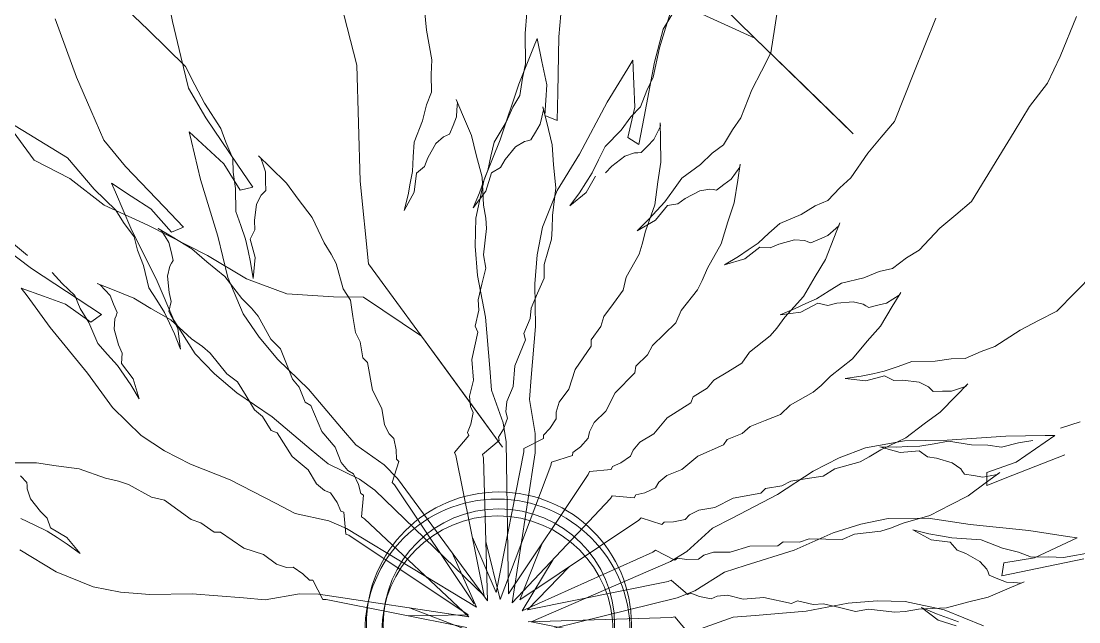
# Model space of a CAD drawing. Extents: x -454308 to 890911, y -14103 to 1343694.
# Drawn here: x 205894.068 to 205897.742, y 658704.798 to 658706.885 of the extents above; entities that cross this region are included whole.
import ezdxf

# ---------------------------------------------------------------- set-up
doc = ezdxf.new("R2010")
doc.units = 0
doc.header["$MEASUREMENT"] = 0
for name, color, linetype, lineweight in [('AR_Vegetacion', 105, 'Continuous', 5), ('textura', 250, 'Continuous', 13), ('Vegetacion_', 105, 'Continuous', 5)]:
    doc.layers.add(name, color=color, linetype=linetype, lineweight=lineweight)

# ---------------------------------------------------------------- blocks, each defined once
blk = doc.blocks.new('AGAVE AZUL')
at = {"layer": 'Vegetacion_', "color": 47}
for p, q in [((0.06805, 0.94731), (0.05267, 0.9957)), ((0.07722, 0.91357), (0.06805, 0.94731)), ((0.07877, 0.87865), (0.07722, 0.91357)), ((-0.06197, 0.85402), (-0.07298, 0.88698)), ((0.08414, 0.84432), (0.07877, 0.87865)), ((-0.05096, 0.82107), (-0.06197, 0.85402)), ((0.0895, 0.81), (0.08414, 0.84432)), ((-0.04117, 0.79178), (-0.05096, 0.82107)), ((0.09427, 0.77948), (0.0895, 0.81)), ((-0.03138, 0.76248), (-0.04117, 0.79178)), ((-0.2112, 0.75622), (-0.22728, 0.78259)), ((0.09904, 0.74897), (0.09427, 0.77948)), ((0.26178, 0.74623), (0.26395, 0.77704)), ((-0.03136, 0.73807), (-0.03138, 0.76248)), ((-0.19512, 0.72986), (-0.2112, 0.75622)), ((0.09499, 0.72489), (0.09904, 0.74897)), ((0.25961, 0.71543), (0.26178, 0.74623)), ((-0.03134, 0.71366), (-0.03136, 0.73807)), ((-0.18965, 0.70606), (-0.19512, 0.72986)), ((0.09094, 0.70081), (0.09499, 0.72489)), ((-0.02764, 0.67826), (-0.03134, 0.71366)), ((0.25029, 0.69286), (0.25961, 0.71543)), ((-0.3162, 0.70753), (-0.31024, 0.66939)), ((-0.18417, 0.68227), (-0.18965, 0.70606)), ((0.08868, 0.6653), (0.09094, 0.70081)), ((-0.30887, 0.67205), (-0.31824, 0.6946)), ((0.24097, 0.6703), (0.25029, 0.69286)), ((-0.17267, 0.64859), (-0.18417, 0.68227)), ((-0.03007, 0.66117), (-0.02764, 0.67826)), ((-0.29951, 0.64951), (-0.30887, 0.67205)), ((0.23083, 0.63618), (0.24097, 0.6703)), ((-0.31024, 0.66939), (-0.29284, 0.63303)), ((0.08344, 0.64885), (0.08868, 0.6653)), ((-0.03127, 0.64041), (-0.03007, 0.66117)), ((-0.28255, 0.61822), (-0.29951, 0.64951)), ((-0.17121, 0.63139), (-0.17267, 0.64859)), ((0.0788, 0.62859), (0.08344, 0.64885)), ((-0.03858, 0.62576), (-0.03127, 0.64041)), ((0.22205, 0.62132), (0.23083, 0.63618)), ((-0.29284, 0.63303), (-0.26044, 0.57558)), ((-0.16775, 0.61089), (-0.17121, 0.63139)), ((0.00292, 0.61113), (-0.0032, 0.62944)), ((-0.0032, 0.62944), (-0.00197, 0.62578)), ((0.06915, 0.61536), (0.0788, 0.62859)), ((0.35221, 0.61267), (0.36516, 0.63336)), ((-0.04466, 0.60745), (-0.03858, 0.62576)), ((-0.00197, 0.62578), (-0.00319, 0.61724)), ((-0.42166, 0.61579), (-0.39845, 0.58284)), ((-0.2951, 0.59752), (-0.31393, 0.61802)), ((-0.31393, 0.61802), (-0.31214, 0.60658)), ((-0.27825, 0.6015), (-0.28255, 0.61822)), ((-0.00319, 0.61724), (-0.0044, 0.60869)), ((0.0601, 0.59831), (0.06915, 0.61536)), ((0.213, 0.6026), (0.22205, 0.62132)), ((-0.1716, 0.59498), (-0.16775, 0.61089)), ((-0.0044, 0.60869), (-0.00927, 0.59892)), ((0.01148, 0.5855), (0.00292, 0.61113)), ((0.10524, 0.60927), (0.10262, 0.60105)), ((0.10763, 0.59402), (0.10465, 0.61309)), ((0.10465, 0.61309), (0.10524, 0.60927)), ((-0.31214, 0.60658), (-0.30499, 0.56081)), ((-0.27142, 0.58187), (-0.27825, 0.6015)), ((-0.12789, 0.58999), (-0.13794, 0.60647)), ((-0.13794, 0.60647), (-0.13593, 0.60317)), ((-0.13593, 0.60317), (-0.1352, 0.59457)), ((-0.05684, 0.58303), (-0.04466, 0.60745)), ((0.20065, 0.59186), (0.213, 0.6026)), ((0.35258, 0.60181), (0.34384, 0.59422)), ((0.34521, 0.57497), (0.35258, 0.60181)), ((-0.27628, 0.57701), (-0.2951, 0.59752)), ((-0.17344, 0.57577), (-0.1716, 0.59498)), ((-0.1352, 0.59457), (-0.13447, 0.58597)), ((-0.00927, 0.59892), (-0.01414, 0.58915)), ((0.04402, 0.57626), (0.0601, 0.59831)), ((0.10262, 0.60105), (0.1, 0.59282)), ((-0.11381, 0.56692), (-0.12789, 0.58999)), ((-0.0178, 0.58793), (-0.02146, 0.58671)), ((-0.01414, 0.58915), (-0.0178, 0.58793)), ((0.1, 0.59282), (0.09357, 0.58401)), ((0.1118, 0.56732), (0.10763, 0.59402)), ((0.18802, 0.57727), (0.20065, 0.59186)), ((0.34384, 0.59422), (0.30886, 0.56384)), ((0.3765, 0.59193), (0.34505, 0.53395)), ((-0.39845, 0.58284), (-0.35692, 0.5316)), ((-0.27256, 0.56553), (-0.27142, 0.58187)), ((-0.22863, 0.5679), (-0.24128, 0.58247)), ((-0.24128, 0.58247), (-0.23875, 0.57956)), ((-0.13447, 0.58597), (-0.13704, 0.57536)), ((-0.05926, 0.56594), (-0.05684, 0.58303)), ((-0.02146, 0.58671), (-0.03121, 0.57938)), ((0.01517, 0.56231), (0.01148, 0.5855)), ((0.09357, 0.58401), (0.08714, 0.57519)), ((0.23339, 0.56247), (0.23474, 0.58173)), ((0.23474, 0.58173), (0.23447, 0.57787)), ((0.32539, 0.56753), (0.33653, 0.58072)), ((-0.43125, 0.55986), (-0.44541, 0.57974)), ((-0.25948, 0.54447), (-0.27628, 0.57701)), ((-0.26044, 0.57558), (-0.24424, 0.54685)), ((-0.23875, 0.57956), (-0.2366, 0.5712)), ((-0.17986, 0.54925), (-0.17344, 0.57577)), ((-0.13704, 0.57536), (-0.13961, 0.56475)), ((-0.03121, 0.57938), (-0.04218, 0.5635)), ((0.03878, 0.55982), (0.04402, 0.57626)), ((0.07952, 0.57399), (0.06868, 0.56839)), ((0.08333, 0.57459), (0.07952, 0.57399)), ((0.08714, 0.57519), (0.08333, 0.57459)), ((0.16742, 0.55937), (0.18802, 0.57727)), ((0.23447, 0.57787), (0.23008, 0.57044)), ((0.33785, 0.54813), (0.34521, 0.57497)), ((-0.2366, 0.5712), (-0.23445, 0.56284)), ((-0.21091, 0.5475), (-0.22863, 0.5679)), ((0.06868, 0.56839), (0.05522, 0.55457)), ((0.11156, 0.54384), (0.1118, 0.56732)), ((0.23008, 0.57044), (0.22569, 0.56301)), ((0.31335, 0.55058), (0.32539, 0.56753)), ((-0.39476, 0.54745), (-0.41674, 0.56453)), ((-0.41674, 0.56453), (-0.41306, 0.55354)), ((-0.30499, 0.56081), (-0.29045, 0.49275)), ((-0.27117, 0.54628), (-0.27256, 0.56553)), ((-0.23445, 0.56284), (-0.23521, 0.55195)), ((-0.14619, 0.56073), (-0.15406, 0.55141)), ((-0.1429, 0.56274), (-0.14619, 0.56073)), ((-0.13961, 0.56475), (-0.1429, 0.56274)), ((-0.10505, 0.54513), (-0.11381, 0.56692)), ((-0.06168, 0.54884), (-0.05926, 0.56594)), ((-0.04218, 0.5635), (-0.04705, 0.55373)), ((0.02007, 0.53546), (0.01517, 0.56231)), ((0.22569, 0.56301), (0.21745, 0.55585)), ((0.23149, 0.53551), (0.23339, 0.56247)), ((0.30886, 0.56384), (0.25893, 0.51536)), ((-0.40773, 0.53314), (-0.43125, 0.55986)), ((-0.41306, 0.55354), (-0.39838, 0.5096)), ((-0.04705, 0.55373), (-0.0568, 0.54641)), ((0.03354, 0.54337), (0.03878, 0.55982)), ((0.05522, 0.55457), (0.04879, 0.54575)), ((0.15864, 0.54451), (0.16742, 0.55937)), ((0.21745, 0.55585), (0.20921, 0.54869)), ((-0.37278, 0.53037), (-0.39476, 0.54745)), ((-0.24424, 0.54685), (-0.25948, 0.54447)), ((-0.24424, 0.54685), (-0.24424, 0.54685)), ((-0.24424, 0.54685), (-0.24424, 0.54685)), ((-0.24424, 0.54685), (-0.24424, 0.54685)), ((-0.24424, 0.54685), (-0.24424, 0.54685)), ((-0.24424, 0.54685), (-0.24424, 0.54685)), ((-0.24424, 0.54685), (-0.24424, 0.54685)), ((-0.24424, 0.54685), (-0.24424, 0.54685)), ((-0.24424, 0.54685), (-0.24424, 0.54685)), ((-0.23521, 0.55195), (-0.23597, 0.54106)), ((-0.19863, 0.52748), (-0.21091, 0.5475)), ((-0.1784, 0.53204), (-0.17986, 0.54925)), ((-0.15406, 0.55141), (-0.16121, 0.53349)), ((-0.06533, 0.53541), (-0.06168, 0.54884)), ((0.20152, 0.54923), (0.1897, 0.54619)), ((0.20536, 0.54896), (0.20152, 0.54923)), ((0.20921, 0.54869), (0.20536, 0.54896)), ((0.29937, 0.54205), (0.31335, 0.55058)), ((0.3192, 0.51661), (0.33785, 0.54813)), ((-0.27308, 0.51906), (-0.27117, 0.54628)), ((-0.23597, 0.54106), (-0.23889, 0.53853)), ((-0.09427, 0.52005), (-0.10505, 0.54513)), ((-0.0568, 0.54641), (-0.06166, 0.52443)), ((0.02771, 0.53073), (0.03354, 0.54337)), ((0.03795, 0.54015), (0.02949, 0.51929)), ((0.04879, 0.54575), (0.03795, 0.54015)), ((0.11192, 0.51654), (0.11156, 0.54384)), ((0.14986, 0.52964), (0.15864, 0.54451)), ((0.1897, 0.54619), (0.17349, 0.53572)), ((0.28449, 0.52977), (0.29937, 0.54205)), ((-0.3998, 0.51781), (-0.40773, 0.53314)), ((-0.2418, 0.536), (-0.24801, 0.5255)), ((-0.23889, 0.53853), (-0.2418, 0.536)), ((-0.16121, 0.53349), (-0.16377, 0.52288)), ((-0.06898, 0.52199), (-0.06533, 0.53541)), ((0.01888, 0.5025), (0.02007, 0.53546)), ((0.17349, 0.53572), (0.16525, 0.52856)), ((0.22602, 0.51268), (0.23149, 0.53551)), ((0.34505, 0.53395), (0.32932, 0.50496)), ((-0.35079, 0.50108), (-0.37278, 0.53037)), ((-0.35692, 0.5316), (-0.33616, 0.50597)), ((-0.18382, 0.50455), (-0.19863, 0.52748)), ((-0.17695, 0.51484), (-0.1784, 0.53204)), ((0.02187, 0.5181), (0.02771, 0.53073)), ((0.14135, 0.51863), (0.14986, 0.52964)), ((0.16525, 0.52856), (0.15344, 0.52552)), ((0.2612, 0.51555), (0.28449, 0.52977)), ((0.32675, 0.50761), (0.3313, 0.52637)), ((0.3313, 0.52637), (0.33039, 0.52262)), ((0.4391, 0.5013), (0.45084, 0.52654)), ((0.45084, 0.52654), (0.44095, 0.5205)), ((0.45354, 0.49839), (0.47595, 0.52603)), ((-0.24801, 0.5255), (-0.25206, 0.50663)), ((-0.16377, 0.52288), (-0.17165, 0.51356)), ((-0.08807, 0.48766), (-0.09427, 0.52005)), ((-0.06166, 0.52443), (-0.07506, 0.50367)), ((-0.07506, 0.50367), (-0.06898, 0.52199)), ((-0.06166, 0.52443), (-0.06166, 0.52443)), ((0.02949, 0.51929), (0.01282, 0.50106)), ((0.02949, 0.51929), (0.02949, 0.51929)), ((0.15344, 0.52552), (0.14054, 0.50708)), ((0.33039, 0.52262), (0.32482, 0.51603)), ((0.44095, 0.5205), (0.4014, 0.49638)), ((-0.38876, 0.5002), (-0.3998, 0.51781)), ((-0.26878, 0.50235), (-0.27308, 0.51906)), ((-0.17751, 0.50094), (-0.17695, 0.51484)), ((-0.17165, 0.51356), (-0.17148, 0.49105)), ((0.01282, 0.50106), (0.02187, 0.5181)), ((0.10526, 0.48424), (0.11192, 0.51654)), ((0.13284, 0.50762), (0.14135, 0.51863)), ((0.22027, 0.48599), (0.22602, 0.51268)), ((0.25893, 0.51536), (0.22104, 0.48245)), ((0.25006, 0.50236), (0.2612, 0.51555)), ((0.32932, 0.50496), (0.3192, 0.51661)), ((0.32482, 0.51603), (0.31926, 0.50943)), ((0.47278, 0.5128), (0.4321, 0.46088)), ((-0.39838, 0.5096), (-0.3727, 0.44492)), ((-0.34393, 0.49614), (-0.35952, 0.50752)), ((-0.35952, 0.50752), (-0.3564, 0.50524)), ((-0.33616, 0.50597), (-0.35079, 0.50108)), ((-0.33616, 0.50597), (-0.33616, 0.50597)), ((-0.33616, 0.50597), (-0.33616, 0.50597)), ((-0.33616, 0.50597), (-0.33616, 0.50597)), ((-0.33616, 0.50597), (-0.33616, 0.50597)), ((-0.33616, 0.50597), (-0.33616, 0.50597)), ((-0.33616, 0.50597), (-0.33616, 0.50597)), ((-0.33616, 0.50597), (-0.33616, 0.50597)), ((-0.33616, 0.50597), (-0.33616, 0.50597)), ((-0.25206, 0.50663), (-0.25282, 0.49575)), ((0.12021, 0.49303), (0.13284, 0.50762)), ((0.14054, 0.50708), (0.12021, 0.49303)), ((0.14054, 0.50708), (0.14054, 0.50708)), ((0.31926, 0.50943), (0.30994, 0.50374)), ((0.32039, 0.48135), (0.32675, 0.50761)), ((-0.52272, 0.48762), (-0.54, 0.50486)), ((-0.38623, 0.48402), (-0.38876, 0.5002)), ((-0.3564, 0.50524), (-0.35244, 0.49757)), ((-0.26447, 0.48563), (-0.26878, 0.50235)), ((-0.17231, 0.47364), (-0.18382, 0.50455)), ((-0.17806, 0.48703), (-0.17751, 0.50094)), ((-0.07506, 0.50367), (-0.07506, 0.50367)), ((-0.07506, 0.50367), (-0.07506, 0.50367)), ((0.01282, 0.50106), (0.01282, 0.50106)), ((0.01282, 0.50106), (0.01282, 0.50106)), ((0.02012, 0.48663), (0.01888, 0.5025)), ((0.23893, 0.48917), (0.25006, 0.50236)), ((0.28097, 0.49885), (0.26324, 0.49122)), ((0.29312, 0.49987), (0.28097, 0.49885)), ((0.29687, 0.49896), (0.29312, 0.49987)), ((0.30062, 0.49806), (0.29687, 0.49896)), ((0.30994, 0.50374), (0.30062, 0.49806)), ((0.32932, 0.50496), (0.32932, 0.50496)), ((0.32932, 0.50496), (0.32932, 0.50496)), ((0.32932, 0.50496), (0.32932, 0.50496)), ((0.32932, 0.50496), (0.32932, 0.50496)), ((0.32932, 0.50496), (0.32932, 0.50496)), ((0.32932, 0.50496), (0.32932, 0.50496)), ((0.32932, 0.50496), (0.32932, 0.50496)), ((0.32932, 0.50496), (0.32932, 0.50496)), ((0.42736, 0.47606), (0.4391, 0.5013)), ((-0.35244, 0.49757), (-0.34848, 0.4899)), ((-0.3221, 0.48021), (-0.34393, 0.49614)), ((-0.29045, 0.49275), (-0.2827, 0.44316)), ((0.12021, 0.49303), (0.12021, 0.49303)), ((0.12021, 0.49303), (0.12021, 0.49303)), ((0.4014, 0.49638), (0.34409, 0.4569)), ((0.43974, 0.48802), (0.45354, 0.49839)), ((-0.49508, 0.4652), (-0.52272, 0.48762)), ((-0.34848, 0.4899), (-0.34679, 0.47912)), ((-0.26271, 0.47182), (-0.26447, 0.48563)), ((-0.25903, 0.48524), (-0.25511, 0.46308)), ((-0.17148, 0.49105), (-0.1799, 0.46782)), ((-0.1799, 0.46782), (-0.17806, 0.48703)), ((-0.17148, 0.49105), (-0.17148, 0.49105)), ((-0.08332, 0.47247), (-0.08807, 0.48766)), ((0.02013, 0.47442), (0.02012, 0.48663)), ((0.20656, 0.456), (0.22027, 0.48599)), ((0.2287, 0.47973), (0.23893, 0.48917)), ((0.25392, 0.48554), (0.24177, 0.48451)), ((0.26324, 0.49122), (0.25392, 0.48554)), ((0.42421, 0.47419), (0.43974, 0.48802)), ((-0.38057, 0.46557), (-0.38623, 0.48402)), ((-0.34679, 0.47912), (-0.3451, 0.46834)), ((-0.30566, 0.46344), (-0.3221, 0.48021)), ((0.10383, 0.46839), (0.10526, 0.48424)), ((0.22104, 0.48245), (0.19113, 0.44625)), ((0.21847, 0.47029), (0.2287, 0.47973)), ((0.24177, 0.48451), (0.22597, 0.46848)), ((0.31119, 0.45975), (0.32039, 0.48135)), ((-0.26094, 0.45802), (-0.26271, 0.47182)), ((-0.16509, 0.45945), (-0.17231, 0.47364)), ((-0.08058, 0.46057), (-0.08332, 0.47247)), ((0.01406, 0.4439), (0.02013, 0.47442)), ((0.40373, 0.44809), (0.42736, 0.47606)), ((0.40869, 0.469), (0.42421, 0.47419)), ((-0.4847, 0.4514), (-0.49508, 0.4652)), ((-0.37635, 0.43861), (-0.38057, 0.46557)), ((-0.34737, 0.46522), (-0.34965, 0.4621)), ((-0.3451, 0.46834), (-0.34737, 0.46522)), ((-0.1799, 0.46782), (-0.1799, 0.46782)), ((-0.1799, 0.46782), (-0.1799, 0.46782)), ((0.1018, 0.45635), (0.10383, 0.46839)), ((0.20359, 0.45801), (0.21847, 0.47029)), ((0.22597, 0.46848), (0.20359, 0.45801)), ((0.22597, 0.46848), (0.22597, 0.46848)), ((0.39143, 0.46035), (0.40869, 0.469)), ((-0.34965, 0.4621), (-0.35335, 0.45048)), ((-0.28611, 0.44439), (-0.30566, 0.46344)), ((-0.25955, 0.43877), (-0.26094, 0.45802)), ((-0.25511, 0.46308), (-0.25955, 0.43877)), ((-0.25511, 0.46308), (-0.25511, 0.46308)), ((-0.16041, 0.44818), (-0.16509, 0.45945)), ((-0.07969, 0.42946), (-0.08058, 0.46057)), ((0.20359, 0.45801), (0.20359, 0.45801)), ((0.20359, 0.45801), (0.20359, 0.45801)), ((0.30108, 0.43439), (0.31119, 0.45975)), ((0.36556, 0.45169), (0.39143, 0.46035)), ((0.4321, 0.46088), (0.41176, 0.43492)), ((-0.47088, 0.43588), (-0.4847, 0.4514)), ((0.09073, 0.42727), (0.1018, 0.45635)), ((0.20163, 0.44086), (0.20656, 0.456)), ((0.34409, 0.4569), (0.30124, 0.43077)), ((0.35176, 0.44132), (0.36556, 0.45169)), ((-0.426, 0.43935), (-0.44327, 0.44797)), ((-0.44327, 0.44797), (-0.43982, 0.44624)), ((-0.43982, 0.44624), (-0.43463, 0.43934)), ((-0.3727, 0.44492), (-0.3568, 0.39732)), ((-0.35335, 0.45048), (-0.35309, 0.43119)), ((-0.26798, 0.41684), (-0.28611, 0.44439)), ((-0.15434, 0.41766), (-0.16041, 0.44818)), ((0.19113, 0.44625), (0.1754, 0.41726)), ((0.41176, 0.43492), (0.40373, 0.44809)), ((0.42768, 0.42931), (0.4363, 0.44659)), ((0.4363, 0.44659), (0.43458, 0.44313)), ((-0.43463, 0.43934), (-0.42945, 0.43244)), ((-0.40182, 0.42728), (-0.426, 0.43935)), ((-0.36843, 0.42327), (-0.37635, 0.43861)), ((-0.2827, 0.44316), (-0.26792, 0.39858)), ((-0.25955, 0.43877), (-0.25955, 0.43877)), ((-0.25955, 0.43877), (-0.25955, 0.43877)), ((0.01529, 0.42803), (0.01406, 0.4439)), ((0.19697, 0.42958), (0.20163, 0.44086)), ((0.33796, 0.43095), (0.35176, 0.44132)), ((0.42768, 0.43795), (0.42078, 0.43276)), ((0.43458, 0.44313), (0.42768, 0.43795)), ((-0.46568, 0.42035), (-0.47088, 0.43588)), ((-0.42945, 0.43244), (-0.42598, 0.42209)), ((-0.35309, 0.43119), (-0.3514, 0.4204)), ((0.30124, 0.43077), (0.26571, 0.40006)), ((0.28255, 0.4071), (0.30108, 0.43439)), ((0.32588, 0.42403), (0.33796, 0.43095)), ((0.38109, 0.43099), (0.36211, 0.42752)), ((0.39317, 0.42928), (0.38109, 0.43099)), ((0.42078, 0.43276), (0.41043, 0.4293)), ((0.41176, 0.43492), (0.41176, 0.43492)), ((0.41176, 0.43492), (0.41176, 0.43492)), ((0.41176, 0.43492), (0.41176, 0.43492)), ((0.41176, 0.43492), (0.41176, 0.43492)), ((0.41176, 0.43492), (0.41176, 0.43492)), ((0.41176, 0.43492), (0.41176, 0.43492)), ((0.41176, 0.43492), (0.41176, 0.43492)), ((0.41176, 0.43492), (0.41176, 0.43492)), ((-0.38282, 0.41348), (-0.40182, 0.42728)), ((-0.07494, 0.41427), (-0.07969, 0.42946)), ((0.00921, 0.40972), (0.01529, 0.42803)), ((0.0893, 0.41142), (0.09073, 0.42727)), ((0.17968, 0.40371), (0.19697, 0.42958)), ((0.3138, 0.41712), (0.32588, 0.42403)), ((0.33968, 0.42577), (0.32071, 0.41367)), ((0.35176, 0.42406), (0.33968, 0.42577)), ((0.36211, 0.42752), (0.35176, 0.42406)), ((0.39662, 0.42756), (0.39317, 0.42928)), ((0.40008, 0.42583), (0.39662, 0.42756)), ((0.41043, 0.4293), (0.40008, 0.42583)), ((0.41562, 0.40514), (0.42768, 0.42931)), ((-0.45704, 0.4031), (-0.46568, 0.42035)), ((-0.42598, 0.42209), (-0.42252, 0.41174)), ((-0.3605, 0.40794), (-0.36843, 0.42327)), ((-0.3514, 0.4204), (-0.35511, 0.40878)), ((-0.25778, 0.40462), (-0.26798, 0.41684)), ((-0.14713, 0.40347), (-0.15434, 0.41766)), ((0.1754, 0.41726), (0.1622, 0.38535)), ((0.29655, 0.40847), (0.3138, 0.41712)), ((-0.42252, 0.41174), (-0.42424, 0.40829)), ((-0.36036, 0.39796), (-0.38282, 0.41348)), ((-0.07678, 0.39506), (-0.07494, 0.41427)), ((0.08025, 0.39437), (0.0893, 0.41142)), ((0.32071, 0.41367), (0.29655, 0.40847)), ((0.32071, 0.41367), (0.32071, 0.41367)), ((-0.44838, 0.37722), (-0.45704, 0.4031)), ((-0.42597, 0.40484), (-0.42768, 0.39276)), ((-0.42424, 0.40829), (-0.42597, 0.40484)), ((-0.35569, 0.39488), (-0.3605, 0.40794)), ((-0.35511, 0.40878), (-0.34634, 0.38805)), ((-0.2507, 0.39467), (-0.25778, 0.40462)), ((-0.14574, 0.38422), (-0.14713, 0.40347)), ((0.00312, 0.39141), (0.00921, 0.40972)), ((0.17475, 0.38857), (0.17968, 0.40371)), ((0.27517, 0.393), (0.28255, 0.4071)), ((0.29655, 0.40847), (0.29655, 0.40847)), ((0.29655, 0.40847), (0.29655, 0.40847)), ((0.40182, 0.38613), (0.41562, 0.40514)), ((-0.3379, 0.37382), (-0.36036, 0.39796)), ((-0.3568, 0.39732), (-0.3348, 0.35583)), ((-0.26792, 0.39858), (-0.25172, 0.36985)), ((0.26571, 0.40006), (0.24537, 0.3741)), ((-0.42768, 0.39276), (-0.42421, 0.37378)), ((-0.35089, 0.38182), (-0.35569, 0.39488)), ((-0.23797, 0.36628), (-0.2507, 0.39467)), ((-0.07862, 0.37585), (-0.07678, 0.39506)), ((0.00314, 0.3792), (0.00312, 0.39141)), ((0.0712, 0.37733), (0.08025, 0.39437)), ((0.26869, 0.38265), (0.27517, 0.393)), ((-0.34634, 0.38805), (-0.34634, 0.38805)), ((-0.34634, 0.38805), (-0.34524, 0.36337)), ((-0.14435, 0.36498), (-0.14574, 0.38422)), ((0.1622, 0.38535), (0.14785, 0.33712)), ((0.16212, 0.37398), (0.17475, 0.38857)), ((0.24733, 0.36002), (0.26869, 0.38265)), ((0.3863, 0.36368), (0.40182, 0.38613)), ((-0.43801, 0.36342), (-0.44838, 0.37722)), ((-0.34524, 0.36337), (-0.35089, 0.38182)), ((-0.07588, 0.36396), (-0.07862, 0.37585)), ((-0.00295, 0.36089), (0.00314, 0.3792)), ((0.06918, 0.36529), (0.0712, 0.37733)), ((0.43326, 0.37601), (0.38566, 0.36011)), ((-0.42421, 0.37378), (-0.42075, 0.36343)), ((-0.3258, 0.36347), (-0.3379, 0.37382)), ((-0.25172, 0.36985), (-0.23171, 0.34172)), ((0.14949, 0.35939), (0.16212, 0.37398)), ((0.24537, 0.3741), (0.22704, 0.34484)), ((-0.42764, 0.34962), (-0.43801, 0.36342)), ((-0.42075, 0.36343), (-0.42246, 0.35135)), ((-0.34524, 0.36337), (-0.34524, 0.36337)), ((-0.34524, 0.36337), (-0.34524, 0.36337)), ((-0.31716, 0.35485), (-0.3258, 0.36347)), ((-0.22777, 0.35406), (-0.23797, 0.36628)), ((-0.13967, 0.3537), (-0.14435, 0.36498)), ((-0.07772, 0.34475), (-0.07588, 0.36396)), ((0.06012, 0.34825), (0.06918, 0.36529)), ((0.36216, 0.34121), (0.3863, 0.36368)), ((-0.3348, 0.35583), (-0.31403, 0.3302)), ((-0.0005, 0.35356), (-0.00295, 0.36089)), ((0.14483, 0.34811), (0.14949, 0.35939)), ((0.23995, 0.34592), (0.24733, 0.36002)), ((0.38566, 0.36011), (0.34416, 0.33811)), ((0.38182, 0.35089), (0.39488, 0.35569)), ((0.39488, 0.35569), (0.40794, 0.3605)), ((-0.42072, 0.33754), (-0.42764, 0.34962)), ((-0.42246, 0.35135), (-0.41036, 0.33237)), ((-0.29987, 0.32897), (-0.31716, 0.35485)), ((-0.22212, 0.33561), (-0.22777, 0.35406)), ((-0.13828, 0.33446), (-0.13967, 0.3537)), ((-0.01023, 0.32182), (-0.0005, 0.35356)), ((0.36337, 0.34524), (0.38182, 0.35089)), ((0.40878, 0.35511), (0.38805, 0.34634)), ((-0.81517, 0.3481), (-0.75819, 0.30175)), ((-0.23171, 0.34172), (-0.19847, 0.30394)), ((-0.0737, 0.33816), (-0.07772, 0.34475)), ((0.06132, 0.34062), (0.06012, 0.34825)), ((0.1322, 0.33352), (0.14483, 0.34811)), ((0.22704, 0.34484), (0.20485, 0.29967)), ((0.22506, 0.33364), (0.23995, 0.34592)), ((0.38805, 0.34634), (0.36337, 0.34524)), ((0.36337, 0.34524), (0.36337, 0.34524)), ((0.36337, 0.34524), (0.36337, 0.34524)), ((0.38805, 0.34634), (0.38805, 0.34634)), ((-0.4138, 0.32547), (-0.42072, 0.33754)), ((-0.21647, 0.31716), (-0.22212, 0.33561)), ((-0.0761, 0.30504), (-0.0737, 0.33816)), ((0.04643, 0.31094), (0.06132, 0.34062)), ((0.14785, 0.33712), (0.12475, 0.28129)), ((0.34416, 0.33811), (0.31854, 0.31734)), ((0.35181, 0.32912), (0.36216, 0.34121)), ((-0.41036, 0.33237), (-0.41036, 0.33237)), ((-0.41036, 0.33237), (-0.40516, 0.30822)), ((-0.31403, 0.3302), (-0.28961, 0.3058)), ((-0.28778, 0.31862), (-0.29987, 0.32897)), ((-0.13322, 0.32863), (-0.13828, 0.33446)), ((-0.13006, 0.29557), (-0.13322, 0.32863)), ((0.13166, 0.32581), (0.1322, 0.33352)), ((0.21018, 0.32136), (0.22506, 0.33364)), ((0.34318, 0.32048), (0.35181, 0.32912)), ((-0.40516, 0.30822), (-0.4138, 0.32547)), ((-0.01021, 0.2974), (-0.01023, 0.32182)), ((0.11052, 0.30021), (0.13166, 0.32581)), ((0.2037, 0.31101), (0.21018, 0.32136)), ((-0.27913, 0.30137), (-0.28778, 0.31862)), ((-0.20939, 0.30721), (-0.21647, 0.31716)), ((0.31854, 0.31734), (0.29414, 0.29292)), ((0.31731, 0.30319), (0.34318, 0.32048)), ((-0.40516, 0.30822), (-0.40516, 0.30822)), ((-0.40516, 0.30822), (-0.40516, 0.30822)), ((0.04238, 0.28687), (0.04643, 0.31094)), ((0.18882, 0.29873), (0.2037, 0.31101)), ((-0.75819, 0.30175), (-0.72389, 0.27672)), ((-0.28961, 0.3058), (-0.25054, 0.27408)), ((-0.27049, 0.28412), (-0.27913, 0.30137)), ((-0.20373, 0.28876), (-0.20939, 0.30721)), ((-0.19847, 0.30394), (-0.16345, 0.25471)), ((-0.07062, 0.28125), (-0.0761, 0.30504)), ((0.30696, 0.29109), (0.31731, 0.30319)), ((-0.12069, 0.27303), (-0.13006, 0.29557)), ((-0.01629, 0.27909), (-0.01021, 0.2974)), ((0.1012, 0.27764), (0.11052, 0.30021)), ((0.20485, 0.29967), (0.17277, 0.24848)), ((0.187, 0.29123), (0.18882, 0.29873)), ((-0.1975, 0.28421), (-0.20373, 0.28876)), ((0.16189, 0.26951), (0.187, 0.29123)), ((0.29414, 0.29292), (0.26242, 0.25385)), ((0.28971, 0.28245), (0.30696, 0.29109)), ((-0.26185, 0.2755), (-0.27049, 0.28412)), ((-0.18704, 0.2527), (-0.1975, 0.28421)), ((-0.07246, 0.26204), (-0.07062, 0.28125)), ((0.03333, 0.26982), (0.04238, 0.28687)), ((0.12475, 0.28129), (0.11486, 0.25736)), ((0.27246, 0.2738), (0.28971, 0.28245)), ((-0.77373, 0.27561), (-0.80839, 0.27805)), ((-0.74292, 0.27344), (-0.77373, 0.27561)), ((-0.71211, 0.27128), (-0.74292, 0.27344)), ((-0.72389, 0.27672), (-0.6927, 0.25396)), ((-0.2532, 0.25825), (-0.26185, 0.2755)), ((-0.25054, 0.27408), (-0.20779, 0.23138)), ((-0.01628, 0.26688), (-0.01629, 0.27909)), ((0.08857, 0.26305), (0.1012, 0.27764)), ((0.26384, 0.26516), (0.27246, 0.2738)), ((-0.68955, 0.26195), (-0.71211, 0.27128)), ((-0.11931, 0.25378), (-0.12069, 0.27303)), ((-0.01383, 0.25956), (-0.01628, 0.26688)), ((0.03131, 0.25778), (0.03333, 0.26982)), ((0.14893, 0.24881), (0.16189, 0.26951)), ((-0.66698, 0.25263), (-0.68955, 0.26195)), ((-0.06973, 0.25014), (-0.07246, 0.26204)), ((-0.01748, 0.24613), (-0.01383, 0.25956)), ((0.08391, 0.25177), (0.08857, 0.26305)), ((0.24658, 0.25651), (0.26384, 0.26516)), ((-0.6927, 0.25396), (-0.65469, 0.24055)), ((-0.24629, 0.2548), (-0.2532, 0.25825)), ((-0.23072, 0.22547), (-0.24629, 0.2548)), ((-0.16345, 0.25471), (-0.14844, 0.23361)), ((-0.11463, 0.24251), (-0.11931, 0.25378)), ((0.0325, 0.25016), (0.03131, 0.25778)), ((0.11486, 0.25736), (0.10925, 0.21672)), ((0.26242, 0.25385), (0.21972, 0.21111)), ((0.24314, 0.2496), (0.24658, 0.25651)), ((-0.63287, 0.2425), (-0.66698, 0.25263)), ((-0.55916, 0.24505), (-0.57841, 0.2464)), ((-0.57841, 0.2464), (-0.57456, 0.24613)), ((-0.57456, 0.24613), (-0.56713, 0.24174)), ((-0.17288, 0.23281), (-0.18704, 0.2527)), ((-0.06571, 0.24355), (-0.06973, 0.25014)), ((-0.02235, 0.23636), (-0.01748, 0.24613)), ((0.02666, 0.23752), (0.0325, 0.25016)), ((0.08337, 0.24407), (0.08391, 0.25177)), ((0.13405, 0.23653), (0.14893, 0.24881)), ((0.17277, 0.24848), (0.15902, 0.22653)), ((0.21381, 0.23404), (0.24314, 0.2496)), ((-0.65469, 0.24055), (-0.59115, 0.22284)), ((-0.618, 0.23372), (-0.63287, 0.2425)), ((-0.56713, 0.24174), (-0.5597, 0.23735)), ((-0.5322, 0.24315), (-0.55916, 0.24505)), ((-0.50936, 0.23768), (-0.5322, 0.24315)), ((-0.10956, 0.23668), (-0.11463, 0.24251)), ((-0.06626, 0.22964), (-0.06571, 0.24355)), ((0.07486, 0.23306), (0.08337, 0.24407)), ((-0.59929, 0.22467), (-0.618, 0.23372)), ((-0.5597, 0.23735), (-0.55254, 0.22911)), ((-0.48268, 0.23193), (-0.50936, 0.23768)), ((-0.16722, 0.21436), (-0.17288, 0.23281)), ((-0.14844, 0.23361), (-0.11699, 0.20726)), ((-0.10779, 0.22287), (-0.10956, 0.23668)), ((-0.03941, 0.21438), (-0.02113, 0.2327)), ((-0.02113, 0.2327), (-0.02235, 0.23636)), ((0.02023, 0.2287), (0.02666, 0.23752)), ((0.06662, 0.2259), (0.07486, 0.23306)), ((0.12757, 0.22618), (0.13405, 0.23653)), ((0.19656, 0.21676), (0.21381, 0.23404)), ((-0.55254, 0.22911), (-0.54538, 0.22087)), ((-0.45268, 0.21822), (-0.48268, 0.23193)), ((-0.21344, 0.20822), (-0.23072, 0.22547)), ((-0.20779, 0.23138), (-0.18948, 0.21308)), ((-0.06883, 0.21904), (-0.06626, 0.22964)), ((0.02083, 0.22489), (0.02023, 0.2287)), ((0.06635, 0.22205), (0.06662, 0.2259)), ((0.12576, 0.21868), (0.12757, 0.22618)), ((0.15902, 0.22653), (0.14672, 0.1874)), ((-0.58855, 0.21231), (-0.59929, 0.22467)), ((-0.59115, 0.22284), (-0.55939, 0.21398)), ((-0.54538, 0.22087), (-0.54565, 0.21703)), ((-0.10855, 0.21198), (-0.10779, 0.22287)), ((-0.06682, 0.21574), (-0.06883, 0.21904)), ((-0.00025, 0.20987), (0.02083, 0.22489)), ((0.04245, 0.21212), (0.06635, 0.22205)), ((0.11553, 0.20924), (0.12576, 0.21868)), ((-0.86596, 0.21482), (-0.80206, 0.17862)), ((-0.63118, 0.21384), (-0.65898, 0.21503)), ((-0.65898, 0.21503), (-0.64963, 0.2082)), ((-0.60337, 0.21265), (-0.63118, 0.21384)), ((-0.56848, 0.20152), (-0.60337, 0.21265)), ((-0.57396, 0.19968), (-0.58855, 0.21231)), ((-0.55939, 0.21398), (-0.56848, 0.20152)), ((-0.55939, 0.21398), (-0.55939, 0.21398)), ((-0.55939, 0.21398), (-0.55939, 0.21398)), ((-0.55939, 0.21398), (-0.55939, 0.21398)), ((-0.55939, 0.21398), (-0.55939, 0.21398)), ((-0.55939, 0.21398), (-0.55939, 0.21398)), ((-0.55939, 0.21398), (-0.55939, 0.21398)), ((-0.55939, 0.21398), (-0.55939, 0.21398)), ((-0.55939, 0.21398), (-0.55939, 0.21398)), ((-0.54565, 0.21703), (-0.54592, 0.21318)), ((-0.54592, 0.21318), (-0.54288, 0.20136)), ((-0.43755, 0.21329), (-0.45268, 0.21822)), ((-0.42627, 0.20863), (-0.43755, 0.21329)), ((-0.18948, 0.21308), (-0.15408, 0.19235)), ((-0.16014, 0.20442), (-0.16722, 0.21436)), ((-0.10602, 0.20907), (-0.10855, 0.21198)), ((-0.08055, 0.1938), (-0.06682, 0.21574)), ((-0.03819, 0.21072), (-0.03941, 0.21438)), ((0.04218, 0.20827), (0.04245, 0.21212)), ((0.10925, 0.21672), (0.10227, 0.19533)), ((0.17931, 0.20811), (0.19656, 0.21676)), ((-0.64963, 0.2082), (-0.61221, 0.18089)), ((-0.40039, 0.19134), (-0.42627, 0.20863)), ((-0.20479, 0.19097), (-0.21344, 0.20822)), ((-0.11699, 0.20726), (-0.10257, 0.18998)), ((-0.1159, 0.18515), (-0.10602, 0.20907)), ((-0.01889, 0.04268), (-0.03819, 0.21072)), ((-0.00864, 0.03716), (0.00034, 0.20606)), ((-0.0043, 0.04563), (0.04218, 0.20827)), ((0.00034, 0.20606), (-0.00025, 0.20987)), ((0.10621, 0.20355), (0.11553, 0.20924)), ((0.17069, 0.19947), (0.17931, 0.20811)), ((0.21972, 0.21111), (0.20142, 0.19279)), ((-0.55606, 0.17908), (-0.57396, 0.19968)), ((-0.54288, 0.20136), (-0.53241, 0.18515)), ((-0.15391, 0.19987), (-0.16014, 0.20442)), ((-0.1491, 0.18681), (-0.15391, 0.19987)), ((0.08008, 0.19399), (0.1053, 0.1998)), ((0.1053, 0.1998), (0.10621, 0.20355)), ((0.16724, 0.19256), (0.17069, 0.19947)), ((-0.38526, 0.18641), (-0.40039, 0.19134)), ((-0.15408, 0.19235), (-0.13698, 0.17771)), ((-0.07854, 0.1905), (-0.08055, 0.1938)), ((0.10227, 0.19533), (0.02271, 0.03455)), ((0.07917, 0.19024), (0.08008, 0.19399)), ((0.15516, 0.18564), (0.16724, 0.19256)), ((0.20142, 0.19279), (0.18069, 0.15739)), ((-0.53241, 0.18515), (-0.52525, 0.17692)), ((-0.37067, 0.17378), (-0.38526, 0.18641)), ((-0.19616, 0.18235), (-0.20479, 0.19097)), ((-0.14741, 0.17602), (-0.1491, 0.18681)), ((-0.11337, 0.18223), (-0.1159, 0.18515)), ((-0.10257, 0.18998), (-0.00864, 0.03716)), ((-0.0222, 0.03102), (-0.07854, 0.1905)), ((0.00624, 0.03763), (0.07917, 0.19024)), ((0.14672, 0.1874), (0.13626, 0.16747)), ((0.14481, 0.18218), (0.15516, 0.18564)), ((-0.80206, 0.17862), (-0.76406, 0.15965)), ((-0.61221, 0.18089), (-0.5538, 0.14305)), ((-0.54119, 0.1703), (-0.55606, 0.17908)), ((-0.18925, 0.1789), (-0.19616, 0.18235)), ((-0.18233, 0.16683), (-0.18925, 0.1789)), ((-0.13698, 0.17771), (-0.01889, 0.04268)), ((-0.03124, 0.03437), (-0.11337, 0.18223)), ((0.11548, 0.17525), (0.11721, 0.1787)), ((0.11721, 0.1787), (0.14309, 0.17873)), ((0.14309, 0.17873), (0.14481, 0.18218)), ((-0.52525, 0.17692), (-0.52221, 0.1651)), ((-0.35608, 0.16115), (-0.37067, 0.17378)), ((-0.14858, 0.14822), (-0.14429, 0.17375)), ((-0.14429, 0.17375), (-0.14741, 0.17602)), ((0.01031, 0.04278), (0.11548, 0.17525)), ((-0.52633, 0.16152), (-0.54119, 0.1703)), ((-0.52221, 0.1651), (-0.50377, 0.1522)), ((-0.17887, 0.15647), (-0.18233, 0.16683)), ((0.13626, 0.16747), (0.03102, 0.0222)), ((-0.76406, 0.15965), (-0.72952, 0.14242)), ((-0.51532, 0.15301), (-0.52633, 0.16152)), ((-0.34479, 0.15649), (-0.35608, 0.16115)), ((-0.50431, 0.1445), (-0.51532, 0.15301)), ((-0.50377, 0.1522), (-0.50377, 0.1522)), ((-0.50377, 0.1522), (-0.48972, 0.13188)), ((-0.3302, 0.14386), (-0.34479, 0.15649)), ((-0.17541, 0.15475), (-0.17887, 0.15647)), ((-0.17539, 0.12887), (-0.17541, 0.15475)), ((-0.48972, 0.13188), (-0.50431, 0.1445)), ((-0.3225, 0.14332), (-0.3302, 0.14386)), ((-0.14546, 0.14595), (-0.14858, 0.14822)), ((-0.03238, 0.02016), (-0.14546, 0.14595)), ((0.02016, 0.03238), (0.14595, 0.14546)), ((0.14595, 0.14546), (0.14822, 0.14858)), ((0.14822, 0.14858), (0.17375, 0.14429)), ((-0.72952, 0.14242), (-0.68981, 0.13553)), ((-0.5538, 0.14305), (-0.51326, 0.11346)), ((-0.2969, 0.12218), (-0.3225, 0.14332)), ((-0.68981, 0.13553), (-0.62421, 0.12866)), ((-0.48972, 0.13188), (-0.48972, 0.13188)), ((-0.48972, 0.13188), (-0.48972, 0.13188)), ((-0.62421, 0.12866), (-0.5914, 0.12522)), ((-0.5914, 0.12522), (-0.5983, 0.11142)), ((-0.5914, 0.12522), (-0.5914, 0.12522)), ((-0.5914, 0.12522), (-0.5914, 0.12522)), ((-0.5914, 0.12522), (-0.5914, 0.12522)), ((-0.5914, 0.12522), (-0.5914, 0.12522)), ((-0.5914, 0.12522), (-0.5914, 0.12522)), ((-0.5914, 0.12522), (-0.5914, 0.12522)), ((-0.5914, 0.12522), (-0.5914, 0.12522)), ((-0.5914, 0.12522), (-0.5914, 0.12522)), ((-0.17193, 0.12714), (-0.17539, 0.12887)), ((-0.03946, 0.02197), (-0.17193, 0.12714)), ((-0.63455, 0.11658), (-0.66217, 0.11311)), ((-0.5983, 0.11142), (-0.63455, 0.11658)), ((-0.27433, 0.11286), (-0.2969, 0.12218)), ((0.02271, 0.03455), (0.17057, 0.11669)), ((-0.66217, 0.11311), (-0.68978, 0.10965)), ((-0.68978, 0.10965), (-0.67942, 0.10448)), ((-0.56732, 0.1118), (-0.59402, 0.10763)), ((-0.54384, 0.11156), (-0.56732, 0.1118)), ((-0.51654, 0.11192), (-0.54384, 0.11156)), ((-0.48424, 0.10526), (-0.51654, 0.11192)), ((-0.51326, 0.11346), (-0.47129, 0.09239)), ((-0.25974, 0.10023), (-0.27433, 0.11286)), ((-0.02691, 0.11254), (-0.0043, 0.04563)), ((0.01502, 0.11325), (0.01031, 0.04278)), ((-0.67942, 0.10448), (-0.63797, 0.08379)), ((-0.59402, 0.10763), (-0.61309, 0.10465)), ((-0.61309, 0.10465), (-0.60927, 0.10524)), ((-0.60927, 0.10524), (-0.60105, 0.10262)), ((-0.60105, 0.10262), (-0.59282, 0.1)), ((-0.46839, 0.10383), (-0.48424, 0.10526)), ((-0.45635, 0.1018), (-0.46839, 0.10383)), ((-0.00491, 0.10738), (0.00624, 0.03763)), ((-0.74897, 0.09904), (-0.77948, 0.09427)), ((-0.72489, 0.09499), (-0.74897, 0.09904)), ((-0.59282, 0.1), (-0.58401, 0.09357)), ((-0.42727, 0.09073), (-0.45635, 0.1018)), ((-0.24846, 0.09557), (-0.25974, 0.10023)), ((-0.81, 0.0895), (-0.84432, 0.08414)), ((-0.77948, 0.09427), (-0.81, 0.0895)), ((-0.70081, 0.09094), (-0.72489, 0.09499)), ((-0.6653, 0.08868), (-0.70081, 0.09094)), ((-0.58401, 0.09357), (-0.57519, 0.08714)), ((-0.47129, 0.09239), (-0.43952, 0.08353)), ((-0.41142, 0.0893), (-0.42727, 0.09073)), ((-0.39437, 0.08025), (-0.41142, 0.0893)), ((-0.24076, 0.09503), (-0.24846, 0.09557)), ((-0.22974, 0.08652), (-0.24076, 0.09503)), ((-0.64885, 0.08344), (-0.6653, 0.08868)), ((-0.62859, 0.0788), (-0.64885, 0.08344)), ((-0.63797, 0.08379), (-0.57407, 0.05621)), ((-0.57519, 0.08714), (-0.57459, 0.08333)), ((-0.57459, 0.08333), (-0.57399, 0.07952)), ((-0.43952, 0.08353), (-0.40548, 0.07779)), ((-0.22258, 0.07828), (-0.22974, 0.08652)), ((-0.61536, 0.06915), (-0.62859, 0.0788)), ((-0.57399, 0.07952), (-0.56839, 0.06868)), ((-0.40548, 0.07779), (-0.35526, 0.07458)), ((-0.37733, 0.0712), (-0.39437, 0.08025)), ((-0.21873, 0.07801), (-0.22258, 0.07828)), ((-0.2088, 0.05411), (-0.21873, 0.07801)), ((-0.59831, 0.0601), (-0.61536, 0.06915)), ((-0.56839, 0.06868), (-0.55457, 0.05522)), ((-0.36529, 0.06918), (-0.37733, 0.0712)), ((-0.34825, 0.06012), (-0.36529, 0.06918)), ((-0.35526, 0.07458), (-0.29568, 0.06453)), ((-0.07939, 0.07246), (-0.0222, 0.03102)), ((-0.29568, 0.06453), (-0.27015, 0.06023)), ((-0.27015, 0.06023), (-0.22928, 0.06384)), ((-0.22928, 0.06384), (-0.20686, 0.06181)), ((-0.20686, 0.06181), (-0.03238, 0.02016)), ((-0.09454, 0.0657), (-0.03124, 0.03437)), ((-0.57626, 0.04402), (-0.59831, 0.0601)), ((-0.57407, 0.05621), (-0.52917, 0.0338)), ((-0.55457, 0.05522), (-0.54575, 0.04879)), ((-0.34062, 0.06132), (-0.34825, 0.06012)), ((-0.31094, 0.04643), (-0.34062, 0.06132)), ((-0.54575, 0.04879), (-0.54015, 0.03795)), ((-0.20495, 0.05384), (-0.2088, 0.05411)), ((-0.04232, 0.00736), (-0.20495, 0.05384)), ((-0.55982, 0.03878), (-0.57626, 0.04402)), ((-0.28687, 0.04238), (-0.31094, 0.04643)), ((-0.26982, 0.03333), (-0.28687, 0.04238)), ((-0.01889, 0.04268), (-0.01889, 0.04268)), ((-0.0043, 0.04563), (-0.0043, 0.04563)), ((0.01031, 0.04278), (0.01031, 0.04278)), ((-0.54337, 0.03354), (-0.55982, 0.03878)), ((-0.54015, 0.03795), (-0.51929, 0.02949)), ((-0.03763, 0.00624), (-0.10108, 0.03656)), ((-0.03124, 0.03437), (-0.03124, 0.03437)), ((-0.00864, 0.03716), (-0.00864, 0.03716)), ((0.00624, 0.03763), (0.00624, 0.03763)), ((0.02271, 0.03455), (0.02271, 0.03455)), ((-0.53215, 0.03173), (-0.559, 0.02683)), ((-0.53073, 0.02771), (-0.54337, 0.03354)), ((-0.49919, 0.03054), (-0.53215, 0.03173)), ((-0.5181, 0.02187), (-0.53073, 0.02771)), ((-0.52917, 0.0338), (-0.48427, 0.02002)), ((-0.51929, 0.02949), (-0.51929, 0.02949)), ((-0.51929, 0.02949), (-0.50106, 0.01282)), ((-0.48332, 0.03178), (-0.49919, 0.03054)), ((-0.47111, 0.03179), (-0.48332, 0.03178)), ((-0.44059, 0.02572), (-0.47111, 0.03179)), ((-0.28058, 0.02184), (-0.24089, 0.03221)), ((-0.25778, 0.03131), (-0.26982, 0.03333)), ((-0.25016, 0.0325), (-0.25778, 0.03131)), ((-0.23752, 0.02666), (-0.25016, 0.0325)), ((-0.24089, 0.03221), (-0.21845, 0.03394)), ((-0.21845, 0.03394), (-0.03946, 0.02197)), ((-0.0222, 0.03102), (-0.0222, 0.03102)), ((0.02016, 0.03238), (0.02016, 0.03238)), ((-0.58219, 0.02315), (-0.60782, 0.01458)), ((-0.559, 0.02683), (-0.58219, 0.02315)), ((-0.50106, 0.01282), (-0.5181, 0.02187)), ((-0.42472, 0.02695), (-0.44059, 0.02572)), ((-0.40641, 0.02087), (-0.42472, 0.02695)), ((-0.41695, 0.0166), (-0.36689, 0.0218)), ((-0.38809, 0.01479), (-0.40641, 0.02087)), ((-0.36689, 0.0218), (-0.30647, 0.02182)), ((-0.30647, 0.02182), (-0.28058, 0.02184)), ((-0.2287, 0.02023), (-0.23752, 0.02666)), ((-0.22489, 0.02083), (-0.2287, 0.02023)), ((-0.20987, -0.00025), (-0.22489, 0.02083)), ((-0.03946, 0.02197), (-0.03946, 0.02197)), ((-0.60782, 0.01458), (-0.62613, 0.00846)), ((-0.48427, 0.02002), (-0.45147, 0.01658)), ((-0.45147, 0.01658), (-0.41695, 0.0166)), ((-0.37589, 0.0148), (-0.38809, 0.01479)), ((-0.35757, 0.00872), (-0.37589, 0.0148)), ((-0.03238, 0.02016), (-0.03238, 0.02016)), ((-0.62613, 0.00846), (-0.62247, 0.00969)), ((-0.62247, 0.00969), (-0.61392, 0.00848)), ((-0.61392, 0.00848), (-0.60537, 0.00726)), ((-0.60537, 0.00726), (-0.59561, 0.00239)), ((-0.50106, 0.01282), (-0.50106, 0.01282)), ((-0.50106, 0.01282), (-0.50106, 0.01282)), ((-0.35025, 0.01116), (-0.35757, 0.00872)), ((-0.31851, 0.00143), (-0.35025, 0.01116)), ((-0.04232, 0.00736), (-0.04232, 0.00736)), ((-0.59561, 0.00239), (-0.58584, -0.00248)), ((-0.29409, 0.00145), (-0.31851, 0.00143)), ((-0.27578, -0.00463), (-0.29409, 0.00145)), ((-0.21477, -0.02206), (-0.03763, 0.00624)), ((-0.20606, 0.00034), (-0.20987, -0.00025)), ((-0.03716, -0.00864), (-0.20606, 0.00034)), ((-0.03763, 0.00624), (-0.03763, 0.00624)), ((-0.58584, -0.00248), (-0.58462, -0.00614)), ((-0.58462, -0.00614), (-0.58339, -0.0098)), ((-0.26357, -0.00462), (-0.27578, -0.00463)), ((-0.25625, -0.00217), (-0.26357, -0.00462)), ((-0.24282, -0.00582), (-0.25625, -0.00217)), ((-0.23305, -0.01069), (-0.24282, -0.00582)), ((-0.58339, -0.0098), (-0.57606, -0.01955)), ((-0.22939, -0.00947), (-0.23305, -0.01069)), ((-0.21107, -0.02775), (-0.22939, -0.00947)), ((-0.03937, -0.00723), (-0.20741, -0.02653)), ((-0.18998, -0.10257), (-0.03716, -0.00864)), ((-0.09253, -0.05372), (-0.03937, -0.00723)), ((-0.03937, -0.00723), (-0.03937, -0.00723)), ((-0.03716, -0.00864), (-0.03716, -0.00864)), ((-0.71034, -0.01967), (-0.73476, -0.0197)), ((-0.69691, -0.0283), (-0.63143, -0.02035)), ((-0.65785, -0.01841), (-0.67494, -0.01598)), ((-0.6371, -0.01961), (-0.65785, -0.01841)), ((-0.62245, -0.02691), (-0.6371, -0.01961)), ((-0.63143, -0.02035), (-0.59869, -0.01637)), ((-0.59869, -0.01637), (-0.60233, -0.03137)), ((-0.59869, -0.01637), (-0.59869, -0.01637)), ((-0.59869, -0.01637), (-0.59869, -0.01637)), ((-0.59869, -0.01637), (-0.59869, -0.01637)), ((-0.59869, -0.01637), (-0.59869, -0.01637)), ((-0.59869, -0.01637), (-0.59869, -0.01637)), ((-0.59869, -0.01637), (-0.59869, -0.01637)), ((-0.59869, -0.01637), (-0.59869, -0.01637)), ((-0.59869, -0.01637), (-0.59869, -0.01637)), ((-0.57606, -0.01955), (-0.56019, -0.03052)), ((-0.03106, -0.01957), (-0.17892, -0.10171)), ((-0.60413, -0.033), (-0.62245, -0.02691)), ((-0.23625, -0.02876), (-0.21477, -0.02206)), ((-0.20741, -0.02653), (-0.21107, -0.02775)), ((-0.03102, -0.0222), (-0.09733, -0.04562)), ((-0.73716, -0.03046), (-0.69691, -0.0283)), ((-0.60233, -0.03137), (-0.63882, -0.03444)), ((-0.57971, -0.04517), (-0.60413, -0.033)), ((-0.56019, -0.03052), (-0.55042, -0.03539)), ((-0.27263, -0.04774), (-0.23625, -0.02876)), ((-0.63882, -0.03444), (-0.66496, -0.04398)), ((-0.55042, -0.03539), (-0.54309, -0.04514)), ((-0.66496, -0.04398), (-0.69111, -0.05352)), ((-0.56262, -0.0476), (-0.57971, -0.04517)), ((-0.54553, -0.05002), (-0.56262, -0.0476)), ((-0.54309, -0.04514), (-0.52112, -0.05)), ((-0.29786, -0.05353), (-0.27263, -0.04774)), ((-0.69111, -0.05352), (-0.67985, -0.05625)), ((-0.5321, -0.05367), (-0.54553, -0.05002)), ((-0.51867, -0.05732), (-0.5321, -0.05367)), ((-0.52112, -0.05), (-0.52112, -0.05)), ((-0.52112, -0.05), (-0.50036, -0.0634)), ((-0.35675, -0.06705), (-0.29786, -0.05353)), ((-0.67985, -0.05625), (-0.63483, -0.06716)), ((-0.50036, -0.0634), (-0.51867, -0.05732)), ((-0.63483, -0.06716), (-0.56639, -0.07977)), ((-0.50036, -0.0634), (-0.50036, -0.0634)), ((-0.50036, -0.0634), (-0.50036, -0.0634)), ((-0.40438, -0.0833), (-0.35675, -0.06705)), ((-0.56639, -0.07977), (-0.51761, -0.09159)), ((-0.43803, -0.09102), (-0.40438, -0.0833)), ((-0.51761, -0.09159), (-0.47077, -0.095)), ((-0.47077, -0.095), (-0.43803, -0.09102)), ((-0.20576, -0.09436), (-0.20867, -0.09689)), ((-0.18183, -0.10424), (-0.20576, -0.09436)), ((-0.23336, -0.0979), (-0.23919, -0.10296)), ((-0.21956, -0.09613), (-0.23336, -0.0979)), ((-0.20867, -0.09689), (-0.21956, -0.09613)), ((-0.17892, -0.10171), (-0.18183, -0.10424)), ((-0.26971, -0.10903), (-0.29226, -0.1184)), ((-0.25047, -0.10764), (-0.26971, -0.10903)), ((-0.23919, -0.10296), (-0.25047, -0.10764)), ((-0.20726, -0.11699), (-0.18998, -0.10257)), ((1.63383, -0.12834), (1.67727, -0.11593)), ((1.67727, -0.11593), (1.64646, -0.11376)), ((1.67727, -0.11593), (1.69653, -0.11728)), ((1.71193, -0.11836), (1.67727, -0.11593)), ((-0.32531, -0.12155), (-0.33114, -0.12662)), ((-0.29226, -0.1184), (-0.32531, -0.12155)), ((-0.23361, -0.14844), (-0.20726, -0.11699)), ((1.69653, -0.11728), (1.74274, -0.12053)), ((1.75814, -0.12161), (1.71193, -0.11836)), ((1.74274, -0.12053), (1.76584, -0.12216)), ((1.76584, -0.12216), (1.75814, -0.12161)), ((-0.35039, -0.12801), (-0.36166, -0.13269)), ((-0.33114, -0.12662), (-0.35039, -0.12801)), ((-0.40016, -0.13546), (-0.41435, -0.14268)), ((-0.38091, -0.13408), (-0.40016, -0.13546)), ((-0.36166, -0.13269), (-0.38091, -0.13408)), ((-0.41435, -0.14268), (-0.44487, -0.14875)), ((-0.44487, -0.14875), (-0.45614, -0.15343)), ((-0.25471, -0.16345), (-0.23361, -0.14844)), ((-0.45614, -0.15343), (-0.47033, -0.16064)), ((-0.47033, -0.16064), (-0.50124, -0.17216)), ((-0.30394, -0.19847), (-0.25471, -0.16345)), ((-0.50124, -0.17216), (-0.52417, -0.18697)), ((-0.52417, -0.18697), (-0.54418, -0.19924)), ((-0.54418, -0.19924), (-0.56459, -0.21696)), ((-0.34172, -0.23171), (-0.30394, -0.19847)), ((-0.54864, -0.22355), (-0.53775, -0.22431)), ((-0.53775, -0.22431), (-0.53522, -0.22723)), ((-0.53522, -0.22723), (-0.53269, -0.23014)), ((-0.53269, -0.23014), (-0.52218, -0.23634)), ((-0.36985, -0.25172), (-0.34172, -0.23171)), ((-0.52218, -0.23634), (-0.50332, -0.2404)), ((-0.50332, -0.2404), (-0.49243, -0.24116)), ((-0.49243, -0.24116), (-0.48193, -0.24737)), ((-0.48193, -0.24737), (-0.45977, -0.24345)), ((-0.45977, -0.24345), (-0.45977, -0.24345)), ((-0.45977, -0.24345), (-0.43546, -0.24789)), ((-0.46851, -0.25104), (-0.48231, -0.25281)), ((-0.45471, -0.24928), (-0.46851, -0.25104)), ((-0.43546, -0.24789), (-0.45471, -0.24928)), ((-0.43546, -0.24789), (-0.43546, -0.24789)), ((-0.43546, -0.24789), (-0.43546, -0.24789)), ((-0.39858, -0.26792), (-0.36985, -0.25172)), ((-0.49903, -0.25711), (-0.51575, -0.26141)), ((-0.48231, -0.25281), (-0.49903, -0.25711)), ((-0.44316, -0.2827), (-0.39858, -0.26792)), ((1.49236, -0.29542), (1.45848, -0.27133)), ((-0.49275, -0.29045), (-0.44316, -0.2827)), ((1.5424, -0.35121), (1.49236, -0.29542)), ((1.58106, -0.38836), (1.5424, -0.35121)), ((1.60733, -0.39472), (1.58106, -0.38836)), ((1.63734, -0.402), (1.60733, -0.39472)), ((1.59244, -0.40699), (1.63734, -0.402)), ((1.63734, -0.402), (1.6561, -0.40654)), ((1.67111, -0.41018), (1.63734, -0.402)), ((1.57755, -0.41926), (1.59244, -0.40699)), ((1.6561, -0.40654), (1.70113, -0.41745)), ((1.71613, -0.42109), (1.67111, -0.41018)), ((1.55334, -0.43722), (1.57755, -0.41926)), ((1.70113, -0.41745), (1.72364, -0.4229)), ((1.72364, -0.4229), (1.71613, -0.42109)), ((1.52719, -0.44676), (1.55334, -0.43722)), ((1.4982, -0.45164), (1.52719, -0.44676)), ((1.45614, -0.4613), (1.4982, -0.45164)), ((1.42625, -0.46994), (1.45614, -0.4613)), ((1.34666, -0.4705), (1.37293, -0.47687)), ((1.37293, -0.47687), (1.39817, -0.47107)), ((1.39817, -0.47107), (1.42625, -0.46994))]:
    blk.add_line(p, q, dxfattribs=at)
for centre, radius in [((-0.00417, 0.00749), 0.15649), ((0, 0), 0.15649), ((-0.00417, 0.00749), 0.13661), ((0, 0), 0.13661)]:
    blk.add_circle(centre, radius, dxfattribs=at)
blk = doc.blocks.new('A$C5E4E7328')
at = {"layer": 'AR_Vegetacion'}
for p, xscale, yscale, zscale, rotation in [((0.31882, 0.81662), 0.1792979843245345, 0.1792979843245345, 0.1792979843245345, 2.198464761764973), ((0.64453, 0.73655), 0.0980995276298924, 0.0980995276298924, 0.0980995276298924, 2.198464783005636)]:
    blk.add_blockref('AGAVE AZUL', p, dxfattribs=dict(at, xscale=xscale, yscale=yscale, zscale=zscale, rotation=rotation))

msp = doc.modelspace()

# ---------------------------------------------------------------- linework, layer by layer
at = {"layer": 'textura'}
msp.add_open_spline([(205900.5044, 658777.6509), (205899.2118, 658773.1826), (205897.903, 658768.6645), (205895.3807, 658757.7482), (205894.4054, 658751.3089), (205895.2445, 658736.1294), (205898.3951, 658727.6182), (205906.5754, 658714.8607), (205910.6183, 658710.1082), (205921.3812, 658700.0065), (205928.5309, 658695.2534), (205937.0531, 658687.4895), (205939.568, 658684.5659), (205942.4709, 658678.3886), (205943.0164, 658674.8412), (205942.7279, 658666.8112), (205941.8793, 658662.3683), (205939.3505, 658652.9013), (205937.6535, 658647.866), (205935.9355, 658642.7766)], degree=3, knots=[0, 0, 0, 0, 0.446654, 0.446654, 1.071386, 1.071386, 1.91532, 1.91532, 2.476766, 2.476766, 3.236415, 3.236415, 3.690629, 3.690629, 4.144842, 4.144842, 4.599055, 4.599055, 5.066452, 5.066452, 5.066452, 5.066452], dxfattribs=at)
msp.add_spline([(205903.3863, 658776.8171), (205897.9558, 658742.6423), (205918.769, 658706.6084), (205943.7932, 658682.6276), (205938.778, 658641.8171)], degree=3, dxfattribs=at)

# ---------------------------------------------------------------- block references
at = {"color": 0, "xscale": 29.99999999534342, "yscale": 29.99999999534339, "zscale": 29.99999999534339, "rotation": 317.5562597771022}
msp.add_blockref('A$C5E4E7328', (205866.5416, 658701.507), dxfattribs=at)

doc.saveas('drawing.dxf')
